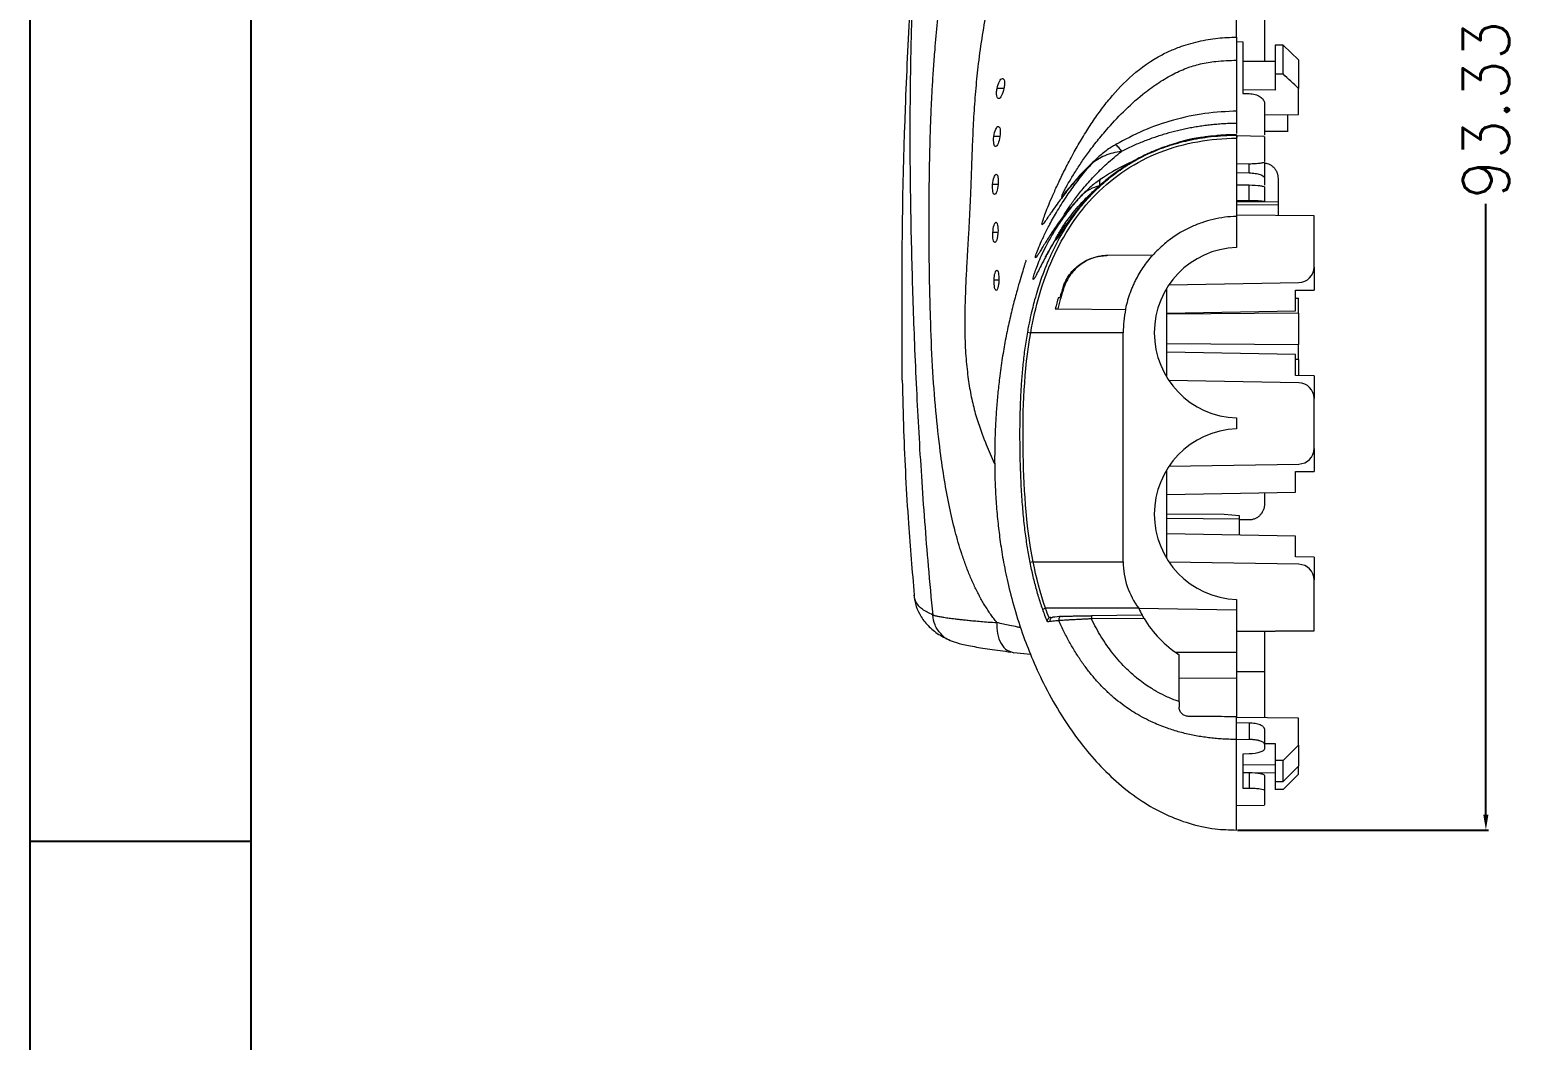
# Model space of a CAD drawing. Header units: inches. Extents: x 1424 to 4050, y 1126 to 1517.
# Drawn here: x 2415.6 to 2511.9, y 1308.5 to 1373.9 of the extents above; entities that cross this region are included whole.
import ezdxf

# ---------------------------------------------------------------- set-up
doc = ezdxf.new("R2010")
doc.units = ezdxf.units.IN
doc.header["$LTSCALE"] = 15
doc.styles.get("Standard").update_dxf_attribs({"font": 'txt', "bigfont": 'gbcbig.shx'})
doc.dimstyles.new('3', dxfattribs={"dimtxt": 3, "dimasz": 1, "dimexe": 0.18, "dimexo": 0.0625, "dimgap": 0.09, "dimtad": 0, "dimdsep": 46, "dimtxsty": 'Standard', "dimcen": 1, "dimclrd": 3, "dimclre": 3, "dimadec": 0, "dimazin": 2, "dimtfac": 1, "dimtofl": 0, "dimtmove": 0, "dimatfit": 3, "dimfxl": 1, "dimtolj": 1, "dimtzin": 0, "dimarcsym": 0})

# ---------------------------------------------------------------- blocks, each defined once
blk = doc.blocks.new('*D187')
at = {"color": 3, "lineweight": -2}
for p, q in [((2493.872, 1415.401), (2510.145, 1415.401)), ((2509.965, 1414.401), (2509.965, 1374.827)), ((2509.965, 1323.073), (2509.965, 1362.647)), ((2493.872, 1322.073), (2510.145, 1322.073))]:
    blk.add_line(p, q, dxfattribs=at)
at = {"color": 3}
for points in [[(2509.798, 1414.401), (2510.132, 1414.401), (2509.965, 1415.401)], [(2509.798, 1323.073), (2510.132, 1323.073), (2509.965, 1322.073)]]:
    blk.add_solid(points, dxfattribs=at)
at = {"layer": 'Defpoints', "color": 0}
for p in [(2493.809, 1415.401), (2509.965, 1415.401), (2493.809, 1322.073)]:
    blk.add_point(p, dxfattribs=at)
at = {"color": 0, "insert": (2509.965, 1368.737), "char_height": 3, "attachment_point": 5, "rotation": 90}
blk.add_mtext('\\A1;93.33', dxfattribs=at)

msp = doc.modelspace()

# ---------------------------------------------------------------- linework, layer by layer
for p, q in [((2415.629, 1517.014), (2415.629, 1125.657)), ((2429.951, 1507.696), (2429.951, 1134.975)), ((2429.951, 1321.335), (2415.629, 1321.335))]:
    msp.add_line(p, q)
at = {"color": 7, "linetype": 'Continuous', "lineweight": 15}
for p, q in [((2493.809, 1373.163), (2494.211, 1373.154)), ((2496.322, 1372.939), (2496.322, 1371.065)), ((2496.824, 1372.937), (2496.322, 1372.939)), ((2496.824, 1371.067), (2496.824, 1372.937)), ((2496.824, 1372.937), (2497.829, 1371.98)), ((2493.809, 1371.952), (2493.809, 1368.713)), ((2494.211, 1371.903), (2496.322, 1371.882)), ((2497.829, 1371.98), (2497.829, 1370.123)), ((2496.322, 1371.065), (2496.824, 1371.067)), ((2496.322, 1371.065), (2496.322, 1370.019)), ((2496.322, 1370.019), (2494.211, 1370.03)), ((2494.211, 1369.803), (2494.631, 1369.791)), ((2493.809, 1367.862), (2493.809, 1367.197)), ((2495.618, 1368.406), (2497.829, 1368.43)), ((2493.867, 1366.971), (2493.796, 1366.966)), ((2495.618, 1367.018), (2493.809, 1367.05)), ((2493.809, 1366.902), (2493.809, 1361.835)), ((2495.618, 1367.365), (2497.166, 1367.365)), ((2494.631, 1365.229), (2493.809, 1365.241)), ((2493.809, 1364.677), (2494.631, 1364.658)), ((2495.618, 1365.329), (2495.618, 1364.387)), ((2494.631, 1362.867), (2494.631, 1363.85)), ((2495.618, 1363.743), (2495.618, 1362.799)), ((2496.523, 1362.773), (2496.523, 1364.287)), ((2483.965, 1363.384), (2483.923, 1363.34)), ((2496.523, 1362.773), (2493.809, 1362.751)), ((2496.523, 1362.574), (2496.523, 1362.773)), ((2496.523, 1362.574), (2493.809, 1362.552)), ((2498.834, 1361.863), (2493.809, 1361.907)), ((2493.809, 1361.835), (2493.809, 1359.824)), ((2496.523, 1361.883), (2496.523, 1362.574)), ((2498.834, 1358.554), (2498.834, 1361.863)), ((2488.392, 1359.325), (2485.478, 1359.3)), ((2498.834, 1358.554), (2498.834, 1357.064)), ((2489.287, 1351.429), (2489.287, 1357.171)), ((2489.435, 1357.402), (2497.847, 1357.549)), ((2497.628, 1357.064), (2498.834, 1357.064)), ((2497.628, 1355.716), (2497.628, 1357.064)), ((2497.628, 1356.544), (2497.829, 1356.542)), ((2497.829, 1355.576), (2497.829, 1356.542)), ((2482.231, 1355.846), (2486.625, 1355.808)), ((2489.287, 1355.571), (2497.628, 1355.716)), ((2497.829, 1355.576), (2489.287, 1355.501)), ((2497.829, 1355.576), (2497.829, 1353.527)), ((2486.473, 1354.3), (2480.48, 1354.3)), ((2486.473, 1339.455), (2486.473, 1354.3)), ((2489.287, 1353.602), (2497.829, 1353.527)), ((2497.829, 1352.561), (2497.829, 1353.527)), ((2497.628, 1352.884), (2489.287, 1353.03)), ((2497.628, 1351.536), (2497.628, 1352.884)), ((2497.829, 1352.561), (2497.628, 1352.559)), ((2497.829, 1352.561), (2497.829, 1351.533)), ((2497.847, 1351.051), (2489.435, 1351.198)), ((2498.834, 1351.515), (2497.628, 1351.536)), ((2498.834, 1351.515), (2498.834, 1350.046)), ((2498.834, 1346.796), (2498.834, 1350.046)), ((2493.809, 1348.776), (2493.809, 1348.066)), ((2498.834, 1346.796), (2498.834, 1345.306)), ((2489.287, 1339.671), (2489.287, 1345.413)), ((2489.435, 1345.644), (2497.847, 1345.791)), ((2497.628, 1345.306), (2498.834, 1345.306)), ((2497.628, 1343.958), (2497.628, 1345.306)), ((2489.287, 1343.812), (2497.628, 1343.958)), ((2495.618, 1343.923), (2495.618, 1343.196)), ((2493.005, 1342.512), (2489.287, 1342.549)), ((2494.01, 1342.428), (2493.005, 1342.512)), ((2494.01, 1342.22), (2489.287, 1342.255)), ((2494.01, 1342.22), (2494.01, 1342.428)), ((2494.01, 1341.189), (2494.01, 1342.22)), ((2494.613, 1342.167), (2494.01, 1342.167)), ((2497.628, 1341.126), (2489.287, 1341.271)), ((2497.628, 1339.778), (2497.628, 1341.126)), ((2498.834, 1339.757), (2497.628, 1339.778)), ((2498.834, 1339.757), (2498.834, 1338.288)), ((2480.634, 1339.455), (2486.473, 1339.455)), ((2497.847, 1339.293), (2489.435, 1339.44)), ((2498.834, 1334.986), (2498.834, 1338.288)), ((2493.809, 1337.018), (2493.809, 1336.338)), ((2487.471, 1336.448), (2481.439, 1336.449)), ((2487.704, 1335.991), (2484.406, 1335.962)), ((2487.819, 1335.791), (2484.406, 1335.761)), ((2487.471, 1336.448), (2493.809, 1336.338)), ((2493.809, 1336.338), (2493.809, 1333.592)), ((2493.809, 1334.942), (2498.834, 1334.986)), ((2498.834, 1334.985), (2493.809, 1334.941)), ((2495.618, 1334.957), (2495.618, 1332.339)), ((2479.165, 1333.646), (2479.384, 1333.567)), ((2480.471, 1333.457), (2479.384, 1333.567)), ((2489.855, 1333.592), (2493.809, 1333.592)), ((2490.091, 1330.393), (2490.091, 1333.433)), ((2493.809, 1333.592), (2493.809, 1331.926)), ((2490.091, 1331.936), (2493.809, 1331.926)), ((2493.809, 1332.349), (2495.618, 1332.339)), ((2493.809, 1331.926), (2493.809, 1329.415)), ((2497.829, 1329.324), (2493.809, 1329.366)), ((2494.631, 1329.006), (2493.809, 1329.019)), ((2494.631, 1329.006), (2494.631, 1327.96)), ((2497.829, 1327.573), (2497.829, 1329.324)), ((2495.618, 1328.638), (2495.618, 1327.626)), ((2493.809, 1327.95), (2494.631, 1327.96)), ((2495.618, 1327.676), (2496.322, 1327.68)), ((2496.322, 1327.68), (2496.322, 1326.593)), ((2496.824, 1326.592), (2497.829, 1327.573)), ((2497.829, 1327.573), (2497.829, 1326.208)), ((2494.631, 1327.012), (2494.211, 1327.003)), ((2496.322, 1326.309), (2494.211, 1326.287)), ((2496.824, 1326.592), (2496.322, 1326.593)), ((2496.322, 1326.593), (2496.322, 1325.221)), ((2496.824, 1325.222), (2496.824, 1326.592)), ((2497.829, 1326.208), (2496.824, 1325.222)), ((2497.829, 1325.697), (2497.829, 1326.208)), ((2494.631, 1325.786), (2494.211, 1325.791)), ((2494.631, 1325.786), (2494.631, 1324.789)), ((2494.71, 1325.784), (2496.322, 1325.8)), ((2495.618, 1325.615), (2495.618, 1324.646)), ((2496.322, 1325.221), (2496.824, 1325.222)), ((2496.322, 1325.221), (2496.322, 1324.698)), ((2496.824, 1324.699), (2497.829, 1325.697)), ((2496.824, 1324.699), (2496.322, 1324.698)), ((2493.809, 1323.659), (2495.618, 1323.69))]:
    msp.add_line(p, q, dxfattribs=at)
at = {"color": 8, "linetype": 'Continuous', "lineweight": 15}
for p, q in [((2478.741, 1370.121), (2478.295, 1370.121)), ((2478.481, 1367.014), (2478.089, 1367.014)), ((2484.412, 1365.225), (2484.782, 1365.564)), ((2494.631, 1364.658), (2494.631, 1365.229)), ((2478.366, 1363.908), (2478.011, 1363.908)), ((2483.805, 1363.222), (2483.964, 1363.381)), ((2478.354, 1360.802), (2478.024, 1360.802)), ((2478.413, 1357.695), (2478.102, 1357.695))]:
    msp.add_line(p, q, dxfattribs=at)
at = {"color": 7, "linetype": 'Continuous', "lineweight": 15, "flags": 128}
for points in [[(2494.631, 1363.85), (2494.22, 1363.858), (2493.809, 1363.866)], [(2493.809, 1362.855), (2494.22, 1362.861), (2494.631, 1362.867)], [(2494.211, 1324.783), (2494.421, 1324.786), (2494.631, 1324.789)]]:
    msp.add_lwpolyline(points, dxfattribs=at)
at = {"color": 7, "linetype": 'Continuous', "lineweight": 15}
for centre, radius, start, end in [((2494.01, 1354.3), 5.528, 92.08394, 267.91606), ((2497.829, 1358.554), 1.005, 271, 0), ((2494.01, 1354.3), 7.538, 168.46304, 180), ((2487.136, 1392.15), 38.431, 259.73027, 260.02658), ((2497.829, 1350.046), 1.005, 0, 89), ((2494.01, 1342.542), 5.528, 92.08394, 267.91606), ((2497.829, 1346.796), 1.005, 271, 0), ((2488.108, 1301.297), 38.883, 101.0819, 101.37253), ((2497.829, 1338.288), 1.005, 0, 89), ((2481.916, 1335.661), 0.2, 90.94719, 202.21502), ((2482.488, 1335.719), 0.2, 91.16708, 203.50156), ((2489.935, 1335.861), 5.53, 178.95882, 181.04118), ((2494.01, 1339.484), 7.209, 204.90245, 208.94993), ((2494.01, 1339.484), 7.209, 210.81353, 237.06537)]:
    msp.add_arc(centre, radius, start, end, dxfattribs=at)
for points, knots in [([(2478.281, 1335.514), (2478.214, 1335.601), (2478.078, 1335.776), (2477.884, 1336.048), (2477.696, 1336.328), (2477.513, 1336.617), (2477.337, 1336.914), (2477.167, 1337.221), (2477.003, 1337.536), (2476.844, 1337.859), (2476.691, 1338.192), (2476.543, 1338.533), (2476.401, 1338.882), (2476.265, 1339.24), (2476.133, 1339.607), (2475.89, 1340.328), (2475.563, 1341.456), (2475.195, 1343.047), (2474.876, 1344.774), (2474.575, 1346.843), (2474.311, 1349.305), (2474.1, 1352.21), (2473.956, 1355.737), (2473.89, 1359.491), (2473.893, 1363.368), (2473.939, 1366.103), (2474.001, 1368.012), (2474.048, 1369.11), (2474.108, 1370.247), (2474.184, 1371.426), (2474.333, 1373.417), (2474.597, 1376.118), (2475.186, 1380.393), (2476.18, 1385.228), (2477.549, 1389.444), (2478.8, 1392.342), (2479.567, 1393.911), (2480.275, 1395.244), (2480.829, 1396.241), (2481.215, 1396.896), (2481.407, 1397.222)], [0, 0, 0, 0, 0.005689, 0.011425, 0.01721, 0.023047, 0.02894, 0.03489, 0.0409, 0.046974, 0.053113, 0.05932, 0.065597, 0.071948, 0.078374, 0.084877, 0.109456, 0.13568, 0.163616, 0.193314, 0.234733, 0.280099, 0.329678, 0.399432, 0.455331, 0.511231, 0.52776, 0.5449, 0.562652, 0.581024, 0.600021, 0.655748, 0.707151, 0.799961, 0.883378, 0.912063, 0.946921, 0.964689, 0.982383, 1, 1, 1, 1]), ([(2495.618, 1387.439), (2495.618, 1385.437), (2495.618, 1380.255), (2495.618, 1375.071), (2495.618, 1371.889)], [0, 0, 0, 0, 0.386358, 1, 1, 1, 1]), ([(2472.155, 1355.808), (2472.124, 1360.161), (2472.201, 1364.51), (2472.444, 1371.029), (2472.545, 1373.202), (2472.784, 1377.545), (2472.922, 1379.716), (2473.081, 1381.886)], [0, 0, 0, 0, 0.5, 0.5, 0.75, 0.75, 1, 1, 1, 1]), ([(2473.081, 1381.886), (2473.057, 1381.471), (2473.008, 1380.636), (2472.943, 1379.382), (2472.885, 1378.121), (2472.833, 1376.853), (2472.787, 1375.578), (2472.748, 1374.295), (2472.715, 1373.005), (2472.689, 1371.707), (2472.66, 1369.805), (2472.643, 1367.289), (2472.66, 1364.313), (2472.704, 1361.474), (2472.766, 1358.826), (2472.845, 1356.194), (2472.944, 1353.48), (2473.067, 1350.684), (2473.217, 1347.823), (2473.392, 1344.96), (2473.595, 1342.075), (2473.836, 1339.079), (2474.027, 1337.063), (2474.128, 1336.009)], [0, 0, 0, 0, 0.027549, 0.055287, 0.083202, 0.111292, 0.139559, 0.168002, 0.196623, 0.225422, 0.254397, 0.323203, 0.392706, 0.451786, 0.510487, 0.566296, 0.623237, 0.686375, 0.746913, 0.807542, 0.870442, 0.932253, 1, 1, 1, 1]), ([(2484.412, 1365.225), (2484.348, 1365.162), (2484.219, 1365.037), (2484.035, 1364.85), (2483.857, 1364.664), (2483.685, 1364.479), (2483.519, 1364.295), (2483.359, 1364.113), (2483.204, 1363.933), (2483.055, 1363.755), (2482.911, 1363.579), (2482.707, 1363.325), (2482.46, 1363.003), (2482.148, 1362.578), (2481.904, 1362.23), (2481.717, 1361.957), (2481.537, 1361.693), (2481.354, 1361.427), (2481.225, 1361.271), (2481.19, 1361.296), (2481.226, 1361.464), (2481.319, 1361.75), (2481.475, 1362.167), (2481.695, 1362.711), (2481.981, 1363.377), (2482.339, 1364.158), (2482.773, 1365.04), (2483.271, 1365.975), (2483.813, 1366.912), (2484.377, 1367.809), (2484.968, 1368.666), (2485.803, 1369.746), (2487.058, 1371.074), (2488.414, 1372.029), (2489.479, 1372.555), (2490.046, 1372.791), (2490.708, 1373.011), (2491.331, 1373.175), (2491.968, 1373.299), (2492.592, 1373.383), (2493.205, 1373.434), (2493.61, 1373.444), (2493.809, 1373.449)], [0, 0, 0, 0, 0.008926, 0.017826, 0.026708, 0.035579, 0.044446, 0.053314, 0.062189, 0.071079, 0.079988, 0.088922, 0.110376, 0.131359, 0.161706, 0.176825, 0.192534, 0.229077, 0.265678, 0.303313, 0.335882, 0.368602, 0.402564, 0.438175, 0.475399, 0.513651, 0.553069, 0.593733, 0.631052, 0.666406, 0.699392, 0.730298, 0.791486, 0.857882, 0.869844, 0.89276, 0.910157, 0.929329, 0.947603, 0.965497, 0.982983, 1, 1, 1, 1]), ([(2493.809, 1373.449), (2493.809, 1373.382), (2493.809, 1373.3), (2493.809, 1373.106), (2493.809, 1372.993), (2493.809, 1372.616), (2493.809, 1372.311), (2493.809, 1371.952)], [0, 0, 0, 0, 0.25, 0.25, 0.5, 0.5, 1, 1, 1, 1]), ([(2494.211, 1373.154), (2494.211, 1373.038), (2494.211, 1372.763), (2494.211, 1372.413), (2494.211, 1372.149), (2494.211, 1371.992), (2494.211, 1371.878), (2494.211, 1371.768), (2494.211, 1371.622), (2494.211, 1371.44), (2494.211, 1371.235), (2494.211, 1371.03), (2494.211, 1370.871), (2494.211, 1370.684), (2494.211, 1370.377), (2494.211, 1370.067), (2494.211, 1369.88), (2494.211, 1369.803)], [0.0099559, 0.0099559, 0.0099559, 0.0099559, 0.0328493, 0.0648737, 0.0808859, 0.088892, 0.0968981, 0.1064206, 0.1159431, 0.1254998, 0.1350564, 0.1446, 0.1493718, 0.1541436, 0.1628838, 0.171624, 0.1778342, 0.1778342, 0.1778342, 0.1778342]), ([(2478.295, 1370.121), (2478.328, 1370.297), (2478.385, 1370.463), (2478.514, 1370.698), (2478.585, 1370.768), (2478.704, 1370.779), (2478.752, 1370.717), (2478.779, 1370.535), (2478.781, 1370.461), (2478.77, 1370.297), (2478.758, 1370.209), (2478.741, 1370.121)], [0, 0, 0, 0, 0.25, 0.25, 0.5, 0.5, 0.75, 0.75, 0.875, 0.875, 1, 1, 1, 1]), ([(2478.741, 1370.121), (2478.706, 1369.945), (2478.65, 1369.78), (2478.529, 1369.544), (2478.463, 1369.472), (2478.351, 1369.463), (2478.303, 1369.527), (2478.269, 1369.708), (2478.264, 1369.782), (2478.269, 1369.945), (2478.279, 1370.033), (2478.295, 1370.121)], [0, 0, 0, 0, 0.25, 0.25, 0.5, 0.5, 0.75, 0.75, 0.875, 0.875, 1, 1, 1, 1]), ([(2494.631, 1369.791), (2494.765, 1369.787), (2494.897, 1369.766), (2495.139, 1369.696), (2495.248, 1369.647), (2495.427, 1369.531), (2495.498, 1369.464), (2495.593, 1369.323), (2495.618, 1369.249), (2495.618, 1369.176)], [0, 0, 0, 0, 0.25, 0.25, 0.5, 0.5, 0.75, 0.75, 1, 1, 1, 1]), ([(2497.829, 1368.43), (2497.829, 1368.58), (2497.829, 1368.863), (2497.829, 1369.221), (2497.829, 1369.494), (2497.83, 1369.667), (2497.828, 1369.813), (2497.83, 1369.954), (2497.829, 1370.063), (2497.829, 1370.123)], [0, 0, 0, 0, 0.266173, 0.499998, 0.632373, 0.749997, 0.806297, 0.892857, 1, 1, 1, 1]), ([(2493.859, 1368.658), (2493.159, 1368.625), (2491.767, 1368.559), (2489.729, 1368.111), (2487.776, 1367.446), (2486.572, 1366.804), (2485.973, 1366.484)], [0, 0, 0, 0, 0.254031, 0.505457, 0.754093, 1, 1, 1, 1]), ([(2493.809, 1368.642), (2493.809, 1368.639), (2493.809, 1368.632), (2493.809, 1368.387), (2493.809, 1368.042), (2493.809, 1367.862)], [0, 0, 0, 0, 0.2700138, 0.6191487, 1, 1, 1, 1]), ([(2495.618, 1369.176), (2495.618, 1368.788), (2495.618, 1368.005), (2495.618, 1367.372), (2495.618, 1367.14), (2495.618, 1367.118)], [0, 0, 0, 0, 0.4703558, 0.9483875, 1, 1, 1, 1]), ([(2478.089, 1367.014), (2478.112, 1367.19), (2478.157, 1367.358), (2478.262, 1367.594), (2478.323, 1367.664), (2478.426, 1367.671), (2478.468, 1367.607), (2478.508, 1367.365), (2478.504, 1367.19), (2478.481, 1367.014)], [0, 0, 0, 0, 0.25, 0.25, 0.5, 0.5, 0.75, 0.75, 1, 1, 1, 1]), ([(2493.809, 1367.862), (2493.678, 1367.859), (2493.415, 1367.855), (2493.023, 1367.836), (2492.633, 1367.809), (2492.245, 1367.774), (2491.86, 1367.73), (2491.478, 1367.677), (2491.099, 1367.617), (2490.723, 1367.548), (2490.35, 1367.471), (2489.856, 1367.357), (2489.242, 1367.193), (2488.51, 1366.962), (2487.782, 1366.694), (2487.059, 1366.392), (2486.589, 1366.161), (2486.352, 1366.045)], [0, 0, 0, 0, 0.050855, 0.101489, 0.151903, 0.202098, 0.252075, 0.301836, 0.351383, 0.400717, 0.449839, 0.498751, 0.596965, 0.696179, 0.796409, 0.897676, 1, 1, 1, 1]), ([(2497.126, 1367.365), (2497.126, 1367.397), (2497.126, 1367.459), (2497.126, 1367.866), (2497.126, 1368.258), (2497.126, 1368.422)], [0, 0, 0, 0, 0.367961, 0.735922, 1, 1, 1, 1]), ([(2478.481, 1367.014), (2478.457, 1366.839), (2478.414, 1366.671), (2478.316, 1366.434), (2478.26, 1366.364), (2478.16, 1366.359), (2478.116, 1366.424), (2478.069, 1366.665), (2478.067, 1366.839), (2478.089, 1367.014)], [0, 0, 0, 0, 0.25, 0.25, 0.5, 0.5, 0.75, 0.75, 1, 1, 1, 1]), ([(2480.284, 1354.335), (2480.309, 1354.473), (2480.377, 1354.849), (2480.525, 1355.555), (2480.77, 1356.546), (2481.154, 1357.803), (2481.697, 1359.188), (2482.375, 1360.53), (2483.106, 1361.682), (2483.832, 1362.623), (2484.441, 1363.29), (2484.927, 1363.761), (2485.31, 1364.104), (2485.718, 1364.439), (2486.152, 1364.764), (2486.612, 1365.078), (2487.101, 1365.378), (2487.619, 1365.662), (2488.167, 1365.929), (2488.748, 1366.175), (2489.362, 1366.398), (2490.011, 1366.596), (2490.696, 1366.766), (2491.419, 1366.905), (2492.18, 1367.01), (2492.981, 1367.081), (2493.529, 1367.095), (2493.809, 1367.102)], [0, 0, 0, 0, 0.020647, 0.056067, 0.106134, 0.170603, 0.249079, 0.324543, 0.391187, 0.449309, 0.499143, 0.523686, 0.548861, 0.574697, 0.601229, 0.628502, 0.656565, 0.685483, 0.715327, 0.746184, 0.778151, 0.811338, 0.845864, 0.881858, 0.91945, 0.958781, 1, 1, 1, 1]), ([(2480.48, 1354.3), (2480.773, 1355.959), (2481.218, 1357.568), (2482.585, 1360.627), (2483.511, 1362.055), (2485.881, 1364.454), (2487.296, 1365.39), (2489.658, 1366.308), (2490.47, 1366.529), (2492.121, 1366.82), (2492.962, 1366.892), (2493.809, 1366.902)], [0, 0, 0, 0, 0.25, 0.25, 0.5, 0.5, 0.75, 0.75, 0.875, 0.875, 1, 1, 1, 1]), ([(2493.809, 1367.13), (2493.695, 1367.128), (2493.468, 1367.124), (2493.13, 1367.11), (2492.796, 1367.089), (2492.348, 1367.051), (2491.783, 1366.985), (2490.876, 1366.835), (2489.793, 1366.572), (2488.631, 1366.161), (2487.636, 1365.702), (2486.853, 1365.259), (2486.224, 1364.847), (2485.74, 1364.495), (2485.321, 1364.16), (2484.952, 1363.842), (2484.722, 1363.626), (2484.609, 1363.52)], [0, 0, 0, 0, 0.033538, 0.066687, 0.09946, 0.131869, 0.198546, 0.266739, 0.401642, 0.525292, 0.628655, 0.7245, 0.791216, 0.852286, 0.903435, 0.952642, 1, 1, 1, 1]), ([(2491.905, 1366.98), (2491.854, 1366.977), (2491.064, 1366.925), (2489.599, 1366.531), (2487.652, 1365.755), (2486.028, 1364.762), (2485.167, 1364.013), (2484.772, 1363.669)], [0, 0, 0, 0, 0.018925, 0.293923, 0.556984, 0.796608, 1, 1, 1, 1]), ([(2493.809, 1367.102), (2493.809, 1367.101), (2493.809, 1367.079), (2493.809, 1367.006), (2493.809, 1366.954), (2493.809, 1366.902)], [0, 0, 0, 0, 0.5, 0.5, 1, 1, 1, 1]), ([(2495.618, 1366.967), (2495.618, 1366.984), (2495.618, 1367.028), (2495.618, 1366.852), (2495.618, 1366.409), (2495.618, 1365.79), (2495.618, 1365.486), (2495.618, 1365.391)], [0, 0, 0, 0, 0.11062, 0.2872538, 0.4637902, 0.8322844, 1, 1, 1, 1]), ([(2486.352, 1366.045), (2485.969, 1365.998), (2485.607, 1365.904), (2484.952, 1365.627), (2484.66, 1365.444), (2484.412, 1365.225)], [0, 0, 0, 0, 0.5, 0.5, 1, 1, 1, 1]), ([(2485.98, 1366.474), (2485.886, 1366.423), (2485.551, 1366.24), (2485.141, 1365.94), (2484.853, 1365.666), (2484.765, 1365.583)], [0, 0, 0, 0, 0.211427, 0.758423, 1, 1, 1, 1]), ([(2483.805, 1363.222), (2483.741, 1363.156), (2483.614, 1363.026), (2483.434, 1362.832), (2483.263, 1362.642), (2483.102, 1362.457), (2482.877, 1362.19), (2482.599, 1361.843), (2482.187, 1361.294), (2481.758, 1360.664), (2481.422, 1360.128), (2481.203, 1359.767), (2481.068, 1359.542), (2480.967, 1359.377), (2480.863, 1359.215), (2480.782, 1359.115), (2480.77, 1359.184), (2480.853, 1359.456), (2481.036, 1359.923), (2481.306, 1360.524), (2481.66, 1361.235), (2482.135, 1362.094), (2482.629, 1362.885), (2483.06, 1363.514), (2483.374, 1363.949), (2483.703, 1364.379), (2484.046, 1364.805), (2484.29, 1365.086), (2484.412, 1365.225)], [0, 0, 0, 0, 0.0136, 0.026868, 0.039812, 0.052444, 0.064774, 0.094983, 0.125055, 0.18371, 0.24148, 0.274865, 0.308196, 0.335381, 0.362272, 0.423543, 0.484492, 0.55111, 0.617495, 0.67446, 0.732358, 0.795984, 0.862609, 0.891138, 0.91908, 0.946494, 0.973444, 1, 1, 1, 1]), ([(2484.769, 1365.595), (2484.518, 1365.36), (2484.029, 1364.902), (2483.461, 1364.276), (2483.049, 1363.793), (2482.765, 1363.442), (2482.563, 1363.185), (2482.465, 1363.056), (2482.475, 1363.058), (2482.479, 1363.058)], [0, 0, 0, 0, 0.204434, 0.399252, 0.552679, 0.66653, 0.76255, 0.894718, 1, 1, 1, 1]), ([(2487.143, 1365.407), (2486.965, 1365.334), (2486.204, 1365.019), (2485.513, 1364.568), (2484.984, 1364.223)], [0, 0, 0, 0, 0.232832, 1, 1, 1, 1]), ([(2495.618, 1365.329), (2495.618, 1365.326), (2495.592, 1365.319), (2495.494, 1365.299), (2495.421, 1365.285), (2495.24, 1365.26), (2495.13, 1365.248), (2494.892, 1365.231), (2494.762, 1365.227), (2494.631, 1365.229)], [0, 0, 0, 0, 0.25, 0.25, 0.5, 0.5, 0.75, 0.75, 1, 1, 1, 1]), ([(2494.631, 1364.658), (2494.765, 1364.654), (2494.896, 1364.642), (2495.137, 1364.603), (2495.246, 1364.577), (2495.425, 1364.516), (2495.497, 1364.482), (2495.593, 1364.412), (2495.618, 1364.376), (2495.618, 1364.341)], [0, 0, 0, 0, 0.25, 0.25, 0.5, 0.5, 0.75, 0.75, 1, 1, 1, 1]), ([(2496.523, 1364.287), (2496.509, 1364.412), (2496.489, 1364.606), (2496.365, 1364.839), (2496.236, 1364.998), (2496.078, 1365.127), (2495.874, 1365.24), (2495.712, 1365.26), (2495.618, 1365.272)], [0, 0, 0, 0, 0.254794, 0.393109, 0.531792, 0.670109, 0.808793, 1, 1, 1, 1]), ([(2478.366, 1363.908), (2478.351, 1363.733), (2478.318, 1363.564), (2478.236, 1363.325), (2478.186, 1363.256), (2478.095, 1363.253), (2478.054, 1363.319), (2478.003, 1363.56), (2477.996, 1363.733), (2478.011, 1363.908)], [0, 0, 0, 0, 0.25, 0.25, 0.5, 0.5, 0.75, 0.75, 1, 1, 1, 1]), ([(2478.011, 1363.908), (2478.026, 1364.084), (2478.062, 1364.252), (2478.15, 1364.489), (2478.203, 1364.559), (2478.295, 1364.564), (2478.335, 1364.498), (2478.378, 1364.256), (2478.381, 1364.084), (2478.366, 1363.908)], [0, 0, 0, 0, 0.25, 0.25, 0.5, 0.5, 0.75, 0.75, 1, 1, 1, 1]), ([(2485.026, 1364.243), (2484.807, 1364.094), (2484.428, 1363.837), (2484.103, 1363.514), (2483.967, 1363.378)], [0, 0, 0, 0, 0.57955, 1, 1, 1, 1]), ([(2495.618, 1363.743), (2495.618, 1363.751), (2495.593, 1363.761), (2495.494, 1363.783), (2495.421, 1363.794), (2495.149, 1363.827), (2494.894, 1363.845), (2494.631, 1363.85)], [0, 0, 0, 0, 0.25, 0.25, 0.5, 0.5, 1, 1, 1, 1]), ([(2495.618, 1364.341), (2495.618, 1364.147), (2495.618, 1363.931), (2495.618, 1363.871), (2495.618, 1363.866)], [0, 0, 0, 0, 0.901212, 1, 1, 1, 1]), ([(2482.196, 1360.518), (2482.163, 1360.465), (2482.097, 1360.359), (2482.004, 1360.205), (2481.913, 1360.053), (2481.812, 1359.878), (2481.7, 1359.682), (2481.546, 1359.404), (2481.324, 1358.991), (2481.079, 1358.513), (2480.869, 1358.1), (2480.725, 1357.835), (2480.664, 1357.753), (2480.641, 1357.753), (2480.636, 1357.779), (2480.642, 1357.847), (2480.68, 1358.008), (2480.778, 1358.317), (2480.944, 1358.757), (2481.172, 1359.29), (2481.419, 1359.8), (2481.654, 1360.242), (2481.855, 1360.598), (2482.087, 1360.982), (2482.358, 1361.4), (2482.657, 1361.829), (2482.99, 1362.273), (2483.368, 1362.739), (2483.654, 1363.056), (2483.805, 1363.222)], [0, 0, 0, 0, 0.012966, 0.025947, 0.038953, 0.051994, 0.071956, 0.092333, 0.131402, 0.198112, 0.265436, 0.331785, 0.397446, 0.419275, 0.447295, 0.475539, 0.526655, 0.585216, 0.642593, 0.696229, 0.750121, 0.777855, 0.804923, 0.834293, 0.865127, 0.897679, 0.928764, 0.962518, 1, 1, 1, 1]), ([(2484.61, 1363.52), (2484.429, 1363.336), (2484.072, 1362.97), (2483.46, 1362.245), (2482.926, 1361.522), (2482.499, 1360.884), (2482.237, 1360.477), (2482.11, 1360.289), (2482.112, 1360.311), (2482.112, 1360.316)], [0, 0, 0, 0, 0.177086, 0.351415, 0.547151, 0.69097, 0.835599, 0.960111, 1, 1, 1, 1]), ([(2483.646, 1363.046), (2483.476, 1362.871), (2483.037, 1362.416), (2482.567, 1361.809), (2482.238, 1361.362), (2482.151, 1361.231), (2482.133, 1361.203)], [0, 0, 0, 0, 0.230168, 0.595919, 0.914834, 1, 1, 1, 1]), ([(2494.631, 1362.867), (2494.762, 1362.87), (2494.89, 1362.869), (2495.13, 1362.862), (2495.239, 1362.856), (2495.512, 1362.834), (2495.618, 1362.815), (2495.618, 1362.799)], [0, 0, 0, 0, 0.25, 0.25, 0.5, 0.5, 1, 1, 1, 1]), ([(2493.809, 1361.835), (2493.294, 1361.821), (2492.788, 1361.755), (2492.045, 1361.582), (2491.8, 1361.511), (2491.315, 1361.344), (2491.075, 1361.247), (2490.379, 1360.925), (2489.942, 1360.666), (2489.325, 1360.211), (2489.126, 1360.047), (2488.745, 1359.7), (2488.564, 1359.517), (2488.392, 1359.325)], [0, 0, 0, 0, 0.25, 0.25, 0.375, 0.375, 0.5, 0.5, 0.75, 0.75, 0.875, 0.875, 1, 1, 1, 1]), ([(2478.354, 1360.802), (2478.349, 1360.714), (2478.34, 1360.628), (2478.315, 1360.47), (2478.3, 1360.397), (2478.246, 1360.218), (2478.201, 1360.15), (2478.116, 1360.147), (2478.076, 1360.214), (2478.024, 1360.455), (2478.014, 1360.626), (2478.024, 1360.802)], [0, 0, 0, 0, 0.125, 0.125, 0.25, 0.25, 0.5, 0.5, 0.75, 0.75, 1, 1, 1, 1]), ([(2478.024, 1360.802), (2478.034, 1360.977), (2478.063, 1361.146), (2478.141, 1361.384), (2478.188, 1361.453), (2478.273, 1361.456), (2478.311, 1361.39), (2478.357, 1361.148), (2478.364, 1360.977), (2478.354, 1360.802)], [0, 0, 0, 0, 0.25, 0.25, 0.5, 0.5, 0.75, 0.75, 1, 1, 1, 1]), ([(2482.38, 1360.814), (2482.356, 1360.78), (2482.227, 1360.589), (2481.947, 1360.133), (2481.663, 1359.648), (2481.499, 1359.354), (2481.412, 1359.2), (2481.409, 1359.193), (2481.407, 1359.19)], [0, 0, 0, 0, 0.041829, 0.231037, 0.611954, 0.805171, 0.903615, 1, 1, 1, 1]), ([(2482.196, 1360.518), (2482.258, 1360.623), (2482.383, 1360.833), (2482.626, 1361.162), (2482.804, 1361.353), (2482.852, 1361.403)], [0, 0, 0, 0, 0.425429, 0.848299, 1, 1, 1, 1]), ([(2480.182, 1358.989), (2480.182, 1358.991), (2480.182, 1359.004), (2480.155, 1358.925), (2480.088, 1358.72), (2479.964, 1358.32), (2479.793, 1357.749), (2479.581, 1357.011), (2479.33, 1356.072), (2479.069, 1354.979), (2478.838, 1353.861), (2478.627, 1352.649), (2478.463, 1351.472), (2478.339, 1350.346), (2478.253, 1349.339), (2478.191, 1348.321), (2478.148, 1347.199), (2478.135, 1345.95), (2478.16, 1344.662), (2478.226, 1343.374), (2478.328, 1342.153), (2478.477, 1340.895), (2478.685, 1339.558), (2478.987, 1338.063), (2479.417, 1336.39), (2479.963, 1334.708), (2480.631, 1333.008), (2481.436, 1331.281), (2482.5, 1329.395), (2483.714, 1327.666), (2485.023, 1326.158), (2486.354, 1324.896), (2487.774, 1323.849), (2489.253, 1323.04), (2490.766, 1322.471), (2492.307, 1322.116), (2493.345, 1322.091), (2493.809, 1322.08)], [0, 0, 0, 0, 0.006986, 0.03578, 0.064117, 0.100819, 0.13693, 0.172865, 0.216111, 0.257754, 0.294887, 0.328482, 0.36348, 0.389365, 0.414312, 0.438203, 0.463351, 0.491091, 0.51949, 0.544417, 0.569066, 0.58992, 0.611725, 0.635739, 0.662492, 0.692478, 0.717823, 0.747324, 0.780947, 0.818372, 0.845275, 0.873643, 0.903485, 0.927003, 0.951816, 0.978462, 1, 1, 1, 1]), ([(2482.57, 1357.245), (2482.588, 1357.295), (2482.623, 1357.395), (2482.686, 1357.54), (2482.754, 1357.68), (2482.83, 1357.815), (2482.911, 1357.945), (2483.061, 1358.159), (2483.298, 1358.434), (2483.634, 1358.717), (2483.974, 1358.932), (2484.286, 1359.079), (2484.58, 1359.181), (2484.853, 1359.247), (2485.129, 1359.289), (2485.315, 1359.296), (2485.408, 1359.299)], [0, 0, 0, 0, 0.042871, 0.08512, 0.126847, 0.168151, 0.209126, 0.24986, 0.377587, 0.499771, 0.601158, 0.699984, 0.775953, 0.850946, 0.925452, 1, 1, 1, 1]), ([(2485.478, 1359.3), (2485.426, 1359.299), (2485.321, 1359.296), (2485.166, 1359.282), (2485.011, 1359.261), (2484.857, 1359.232), (2484.704, 1359.194), (2484.455, 1359.119), (2484.116, 1358.978), (2483.716, 1358.732), (2483.357, 1358.426), (2483.085, 1358.109), (2482.885, 1357.803), (2482.74, 1357.525), (2482.668, 1357.329), (2482.633, 1357.231)], [0, 0, 0, 0, 0.041659, 0.083216, 0.124783, 0.166473, 0.208407, 0.250706, 0.374723, 0.500387, 0.624915, 0.750107, 0.833654, 0.916643, 1, 1, 1, 1]), ([(2486.625, 1355.808), (2486.645, 1355.899), (2486.684, 1356.083), (2486.757, 1356.356), (2486.839, 1356.627), (2486.932, 1356.896), (2487.035, 1357.162), (2487.149, 1357.425), (2487.301, 1357.744), (2487.503, 1358.116), (2487.767, 1358.533), (2488.061, 1358.941), (2488.281, 1359.196), (2488.392, 1359.325)], [0, 0, 0, 0, 0.070575, 0.141426, 0.21256, 0.283981, 0.355696, 0.427711, 0.500032, 0.62197, 0.745975, 0.871997, 1, 1, 1, 1]), ([(2478.102, 1357.695), (2478.105, 1357.783), (2478.112, 1357.869), (2478.133, 1358.027), (2478.148, 1358.1), (2478.199, 1358.279), (2478.242, 1358.347), (2478.322, 1358.349), (2478.359, 1358.283), (2478.407, 1358.041), (2478.418, 1357.87), (2478.413, 1357.695)], [0, 0, 0, 0, 0.125, 0.125, 0.25, 0.25, 0.5, 0.5, 0.75, 0.75, 1, 1, 1, 1]), ([(2478.413, 1357.695), (2478.411, 1357.608), (2478.405, 1357.522), (2478.386, 1357.363), (2478.373, 1357.29), (2478.327, 1357.111), (2478.287, 1357.043), (2478.206, 1357.041), (2478.166, 1357.109), (2478.111, 1357.35), (2478.097, 1357.52), (2478.102, 1357.695)], [0, 0, 0, 0, 0.125, 0.125, 0.25, 0.25, 0.5, 0.5, 0.75, 0.75, 1, 1, 1, 1]), ([(2482.633, 1357.231), (2482.595, 1357.117), (2482.521, 1356.888), (2482.418, 1356.542), (2482.32, 1356.195), (2482.261, 1355.962), (2482.231, 1355.846)], [0, 0, 0, 0, 0.249909, 0.50023, 0.750431, 1, 1, 1, 1]), ([(2482.271, 1356.579), (2482.286, 1356.579), (2482.315, 1356.58), (2482.345, 1356.58), (2482.36, 1356.58)], [0, 0, 0, 0, 0.502444, 1, 1, 1, 1]), ([(2472.142, 1351.217), (2472.141, 1351.276), (2472.139, 1351.446), (2472.142, 1351.862), (2472.147, 1352.444), (2472.153, 1353.122), (2472.158, 1353.881), (2472.16, 1354.777), (2472.157, 1355.436), (2472.155, 1355.808)], [0, 0, 0, 0, 0.079644, 0.227058, 0.370355, 0.517803, 0.661173, 0.808702, 1, 1, 1, 1]), ([(2480.44, 1339.416), (2480.411, 1339.568), (2480.352, 1339.879), (2480.27, 1340.361), (2480.193, 1340.87), (2480.121, 1341.405), (2480.055, 1341.969), (2479.995, 1342.562), (2479.942, 1343.185), (2479.896, 1343.838), (2479.857, 1344.524), (2479.826, 1345.242), (2479.803, 1345.996), (2479.787, 1346.785), (2479.779, 1347.612), (2479.784, 1348.475), (2479.802, 1349.374), (2479.84, 1350.309), (2479.901, 1351.277), (2479.992, 1352.274), (2480.113, 1353.299), (2480.226, 1353.987), (2480.284, 1354.335)], [0, 0, 0, 0, 0.03092, 0.063503, 0.097798, 0.133852, 0.171722, 0.211464, 0.253142, 0.296828, 0.342609, 0.390582, 0.440848, 0.49352, 0.548669, 0.606284, 0.666333, 0.728777, 0.793531, 0.860437, 0.929321, 1, 1, 1, 1]), ([(2480.634, 1339.455), (2480.152, 1341.899), (2480.018, 1344.389), (2479.953, 1349.361), (2480.044, 1351.841), (2480.48, 1354.3)], [0, 0, 0, 0, 0.5, 0.5, 1, 1, 1, 1]), ([(2472.157, 1351.217), (2472.183, 1350.127), (2472.257, 1347.033), (2472.498, 1342.391), (2472.798, 1338.849), (2472.928, 1337.304)], [0, 0, 0, 0, 0.234551, 0.66609, 1, 1, 1, 1]), ([(2495.618, 1343.196), (2495.617, 1343.161), (2495.615, 1343.095), (2495.601, 1343.003), (2495.583, 1342.924), (2495.563, 1342.859), (2495.524, 1342.755), (2495.453, 1342.62), (2495.326, 1342.462), (2495.172, 1342.332), (2494.993, 1342.237), (2494.805, 1342.178), (2494.676, 1342.171), (2494.613, 1342.167)], [0, 0, 0, 0, 0.066224, 0.124652, 0.175284, 0.218117, 0.25315, 0.384482, 0.5023, 0.633034, 0.759427, 0.881677, 1, 1, 1, 1]), ([(2481.253, 1336.384), (2481.208, 1336.518), (2481.116, 1336.788), (2480.987, 1337.199), (2480.864, 1337.622), (2480.748, 1338.054), (2480.638, 1338.498), (2480.534, 1338.953), (2480.472, 1339.261), (2480.44, 1339.416)], [0, 0, 0, 0, 0.134854, 0.27215, 0.412017, 0.554591, 0.700012, 0.848431, 1, 1, 1, 1]), ([(2486.473, 1339.455), (2486.473, 1338.915), (2486.56, 1338.378), (2486.9, 1337.355), (2487.148, 1336.881), (2487.471, 1336.448)], [0, 0, 0, 0, 0.5, 0.5, 1, 1, 1, 1]), ([(2472.918, 1337.304), (2472.942, 1337.111), (2472.998, 1336.667), (2473.274, 1336.022), (2473.742, 1335.37), (2474.402, 1334.787), (2474.975, 1334.504), (2475.265, 1334.361)], [0, 0, 0, 0, 0.1429309, 0.329436, 0.5373926, 0.7663108, 1, 1, 1, 1]), ([(2474.128, 1336.009), (2474.15, 1336.002), (2474.194, 1335.989), (2474.274, 1335.969), (2474.365, 1335.948), (2474.469, 1335.927), (2474.585, 1335.905), (2474.715, 1335.882), (2474.858, 1335.859), (2475.016, 1335.835), (2475.188, 1335.811), (2475.374, 1335.787), (2475.584, 1335.761), (2475.824, 1335.733), (2476.107, 1335.702), (2476.435, 1335.668), (2476.814, 1335.632), (2477.247, 1335.594), (2477.736, 1335.554), (2478.096, 1335.528), (2478.281, 1335.514)], [0, 0, 0, 0, 0.041188, 0.083211, 0.126065, 0.169742, 0.214237, 0.25954, 0.305638, 0.352521, 0.400171, 0.448572, 0.497706, 0.552925, 0.613752, 0.68016, 0.752096, 0.829474, 0.912166, 1, 1, 1, 1]), ([(2481.253, 1336.384), (2481.26, 1336.386), (2481.282, 1336.394), (2481.352, 1336.418), (2481.398, 1336.434), (2481.439, 1336.448)], [0, 0, 0, 0, 0.5, 0.5, 1, 1, 1, 1]), ([(2481.559, 1335.567), (2481.557, 1335.574), (2481.554, 1335.594), (2481.553, 1335.627), (2481.559, 1335.663), (2481.572, 1335.703), (2481.594, 1335.744), (2481.629, 1335.787), (2481.658, 1335.807), (2481.672, 1335.816)], [0, 0, 0, 0, 0.085544, 0.249712, 0.389932, 0.499533, 0.691902, 0.858435, 1, 1, 1, 1]), ([(2481.775, 1335.845), (2481.798, 1335.848), (2481.843, 1335.853), (2481.889, 1335.858), (2481.912, 1335.861)], [0, 0, 0, 0, 0.5005022, 1, 1, 1, 1]), ([(2484.406, 1335.761), (2484.354, 1335.758), (2484.254, 1335.753), (2484.112, 1335.746), (2483.985, 1335.739), (2483.874, 1335.734), (2483.78, 1335.729), (2483.604, 1335.721), (2483.357, 1335.707), (2483.05, 1335.691), (2482.786, 1335.675), (2482.588, 1335.663), (2482.452, 1335.653), (2482.36, 1335.645), (2482.323, 1335.641), (2482.305, 1335.639)], [0, 0, 0, 0, 0.054435, 0.104235, 0.149023, 0.188491, 0.222392, 0.250538, 0.381255, 0.50037, 0.628217, 0.750198, 0.83469, 0.918116, 1, 1, 1, 1]), ([(2482.484, 1335.919), (2482.494, 1335.92), (2482.513, 1335.922), (2482.554, 1335.924), (2482.604, 1335.927), (2482.663, 1335.929), (2482.765, 1335.933), (2482.928, 1335.938), (2483.175, 1335.944), (2483.455, 1335.949), (2483.725, 1335.954), (2483.971, 1335.957), (2484.187, 1335.96), (2484.333, 1335.961), (2484.406, 1335.962)], [0, 0, 0, 0, 0.049974, 0.099655, 0.149339, 0.199323, 0.249899, 0.374092, 0.499718, 0.62393, 0.749547, 0.83277, 0.915973, 1, 1, 1, 1]), ([(2490.091, 1330.393), (2490.002, 1330.425), (2489.808, 1330.495), (2489.496, 1330.623), (2489.081, 1330.811), (2488.669, 1331.027), (2488.25, 1331.278), (2487.87, 1331.528), (2487.437, 1331.849), (2487.045, 1332.179), (2486.64, 1332.56), (2486.243, 1332.977), (2485.813, 1333.492), (2485.414, 1334.031), (2485.047, 1334.591), (2484.709, 1335.166), (2484.507, 1335.563), (2484.406, 1335.761)], [0, 0, 0, 0, 0.035283, 0.0772, 0.125727, 0.205537, 0.250901, 0.308332, 0.375626, 0.451996, 0.499946, 0.58336, 0.666938, 0.750593, 0.833873, 0.916938, 1, 1, 1, 1]), ([(2487.819, 1335.791), (2487.789, 1335.841), (2487.761, 1335.89), (2487.717, 1335.966), (2487.703, 1335.992), (2487.704, 1335.991)], [0, 0, 0, 0, 0.5, 0.5, 1, 1, 1, 1]), ([(2482.305, 1335.639), (2482.24, 1335.634), (2482.106, 1335.622), (2481.914, 1335.604), (2481.792, 1335.591), (2481.73, 1335.585)], [0, 0, 0, 0, 0.322358, 0.655661, 1, 1, 1, 1]), ([(2493.809, 1327.944), (2493.678, 1327.946), (2493.414, 1327.949), (2493.016, 1327.967), (2492.614, 1327.994), (2492.207, 1328.033), (2491.796, 1328.083), (2491.383, 1328.146), (2490.968, 1328.223), (2490.551, 1328.314), (2490.003, 1328.453), (2489.278, 1328.677), (2488.312, 1329.063), (2487.473, 1329.504), (2486.77, 1329.954), (2486.256, 1330.327), (2485.732, 1330.76), (2485.227, 1331.234), (2484.741, 1331.747), (2484.276, 1332.301), (2483.833, 1332.893), (2483.413, 1333.524), (2483.016, 1334.193), (2482.641, 1334.898), (2482.418, 1335.39), (2482.305, 1335.639)], [0, 0, 0, 0, 0.026618, 0.05362, 0.08098, 0.108678, 0.136696, 0.165022, 0.193648, 0.222574, 0.251802, 0.30878, 0.37674, 0.463159, 0.501243, 0.546509, 0.592522, 0.639403, 0.687266, 0.736207, 0.786312, 0.837645, 0.890281, 0.944352, 1, 1, 1, 1]), ([(2475.265, 1334.355), (2475.432, 1334.294), (2475.766, 1334.174), (2476.657, 1333.983), (2477.779, 1333.794), (2478.721, 1333.672), (2479.191, 1333.611)], [0, 0, 0, 0, 0.252145, 0.502834, 0.752112, 1, 1, 1, 1]), ([(2495.618, 1332.339), (2495.618, 1331.875), (2495.618, 1330.946), (2495.618, 1329.916), (2495.618, 1329.441), (2495.618, 1329.347)], [0, 0, 0, 0, 0.44503, 0.889928, 1, 1, 1, 1]), ([(2490.688, 1329.442), (2490.609, 1329.443), (2490.53, 1329.459), (2490.384, 1329.522), (2490.318, 1329.567), (2490.154, 1329.734), (2490.091, 1329.887), (2490.091, 1330.045)], [0, 0, 0, 0, 0.25, 0.25, 0.5, 0.5, 1, 1, 1, 1]), ([(2493.809, 1329.415), (2493.288, 1329.42), (2492.768, 1329.424), (2491.727, 1329.433), (2491.207, 1329.438), (2490.688, 1329.442)], [0, 0, 0, 0, 0.5, 0.5, 1, 1, 1, 1]), ([(2493.809, 1327.944), (2493.809, 1328.01), (2493.809, 1328.093), (2493.809, 1328.291), (2493.809, 1328.407), (2493.809, 1328.661), (2493.809, 1328.801), (2493.809, 1329.098), (2493.809, 1329.253), (2493.809, 1329.415)], [0, 0, 0, 0, 0.25, 0.25, 0.5, 0.5, 0.75, 0.75, 1, 1, 1, 1]), ([(2495.618, 1328.638), (2495.618, 1328.683), (2495.594, 1328.727), (2495.499, 1328.812), (2495.43, 1328.852), (2495.25, 1328.921), (2495.141, 1328.95), (2494.899, 1328.992), (2494.766, 1329.004), (2494.631, 1329.006)], [0, 0, 0, 0, 0.25, 0.25, 0.5, 0.5, 0.75, 0.75, 1, 1, 1, 1]), ([(2493.809, 1322.073), (2493.809, 1322.084), (2493.809, 1322.109), (2493.809, 1322.592), (2493.809, 1323.453), (2493.809, 1324.668), (2493.809, 1326.134), (2493.809, 1327.34), (2493.809, 1327.944)], [0, 0, 0, 0, 0.147, 0.329904, 0.512497, 0.694472, 0.847251, 1, 1, 1, 1]), ([(2494.631, 1327.96), (2494.662, 1327.96), (2494.725, 1327.96), (2494.82, 1327.956), (2494.914, 1327.949), (2495.007, 1327.938), (2495.097, 1327.924), (2495.184, 1327.907), (2495.266, 1327.886), (2495.361, 1327.856), (2495.463, 1327.812), (2495.546, 1327.758), (2495.606, 1327.694), (2495.613, 1327.651), (2495.618, 1327.626)], [0, 0, 0, 0, 0.0587095, 0.1183992, 0.1791394, 0.2409969, 0.3040348, 0.3683128, 0.4338872, 0.5008109, 0.618282, 0.7503717, 0.8540129, 1, 1, 1, 1]), ([(2495.618, 1327.334), (2495.618, 1327.293), (2495.593, 1327.253), (2495.494, 1327.178), (2495.422, 1327.144), (2495.149, 1327.056), (2494.894, 1327.018), (2494.631, 1327.012)], [0, 0, 0, 0, 0.25, 0.25, 0.5, 0.5, 1, 1, 1, 1]), ([(2495.618, 1327.626), (2495.618, 1327.576), (2495.618, 1327.478), (2495.618, 1327.382), (2495.618, 1327.334)], [0, 0, 0, 0, 0.499071, 1, 1, 1, 1]), ([(2494.211, 1327.003), (2494.211, 1326.494), (2494.211, 1325.659), (2494.211, 1325.032), (2494.211, 1324.783)], [0.0437719, 0.0437719, 0.0437719, 0.0437719, 0.101698, 0.1527261, 0.1527261, 0.1527261, 0.1527261]), ([(2495.618, 1325.615), (2495.618, 1325.635), (2495.593, 1325.656), (2495.495, 1325.695), (2495.423, 1325.713), (2495.151, 1325.761), (2494.895, 1325.783), (2494.631, 1325.786)], [0, 0, 0, 0, 0.25, 0.25, 0.5, 0.5, 1, 1, 1, 1]), ([(2494.631, 1324.789), (2494.763, 1324.791), (2494.892, 1324.788), (2495.132, 1324.775), (2495.241, 1324.765), (2495.513, 1324.725), (2495.618, 1324.686), (2495.618, 1324.646)], [0, 0, 0, 0, 0.25, 0.25, 0.5, 0.5, 1, 1, 1, 1]), ([(2495.618, 1324.646), (2495.618, 1324.442), (2495.618, 1324.037), (2495.618, 1323.738), (2495.618, 1323.716), (2495.618, 1323.706)], [0, 0, 0, 0, 0.357673, 0.706593, 1, 1, 1, 1])]:
    msp.add_open_spline(points, degree=3, knots=knots, dxfattribs=at)
at = {"color": 8, "linetype": 'Continuous', "lineweight": 15}
for points, knots in [([(2483.792, 1389.823), (2483.467, 1389.446), (2482.8, 1388.673), (2481.892, 1387.34), (2481.01, 1385.776), (2480.365, 1384.383), (2479.896, 1383.238), (2479.594, 1382.442), (2479.273, 1381.529), (2479.045, 1380.822), (2478.893, 1380.328), (2478.834, 1380.132), (2478.774, 1379.93), (2478.714, 1379.723), (2478.673, 1379.583), (2478.653, 1379.51), (2478.65, 1379.503), (2478.643, 1379.476), (2478.614, 1379.375), (2478.399, 1378.607), (2478.05, 1377.248), (2477.645, 1375.371), (2477.32, 1373.554), (2477.08, 1371.819), (2476.907, 1370.122), (2476.788, 1368.499), (2476.706, 1366.905), (2476.655, 1365.534), (2476.618, 1364.385), (2476.583, 1363.441), (2476.544, 1362.525), (2476.498, 1361.642), (2476.444, 1360.724), (2476.391, 1359.827), (2476.332, 1358.793), (2476.274, 1357.645), (2476.226, 1356.447), (2476.201, 1355.35), (2476.202, 1354.418), (2476.227, 1353.561), (2476.27, 1352.801), (2476.331, 1352.102), (2476.431, 1351.264), (2476.586, 1350.278), (2476.842, 1349.185), (2477.112, 1348.334), (2477.322, 1347.755), (2477.431, 1347.47), (2477.484, 1347.336), (2477.508, 1347.275), (2477.519, 1347.248), (2477.524, 1347.235), (2477.526, 1347.23), (2477.527, 1347.227), (2477.528, 1347.226), (2477.528, 1347.226), (2477.528, 1347.225), (2477.53, 1347.221), (2477.535, 1347.207), (2477.558, 1347.151), (2477.745, 1346.692), (2477.939, 1346.235), (2478.136, 1345.814), (2478.145, 1345.796)], [0, 0, 0, 0, 0.031974, 0.06566, 0.103252, 0.147001, 0.164066, 0.182771, 0.2017, 0.226305, 0.23059, 0.234989, 0.239502, 0.24413, 0.248871, 0.248888, 0.249015, 0.249365, 0.250685, 0.255812, 0.300715, 0.341027, 0.379507, 0.419705, 0.454341, 0.49023, 0.52573, 0.558482, 0.579621, 0.600401, 0.619524, 0.638633, 0.657166, 0.678506, 0.696241, 0.723645, 0.752242, 0.773196, 0.793956, 0.812047, 0.828314, 0.843087, 0.857707, 0.883793, 0.909515, 0.935486, 0.948873, 0.955416, 0.958421, 0.959767, 0.960364, 0.960627, 0.960744, 0.960835, 0.960835, 0.960841, 0.960856, 0.960913, 0.961134, 0.962011, 0.965493, 0.998562, 1, 1, 1, 1]), ([(2482.51, 1363.112), (2482.504, 1363.123), (2482.492, 1363.146), (2482.555, 1363.305), (2482.684, 1363.569), (2482.905, 1363.971), (2483.234, 1364.524), (2483.649, 1365.172), (2484.144, 1365.886), (2484.712, 1366.643), (2485.47, 1367.565), (2486.458, 1368.628), (2487.574, 1369.64), (2488.647, 1370.438), (2489.591, 1371.01), (2490.529, 1371.448), (2491.487, 1371.737), (2492.578, 1371.91), (2493.363, 1371.937), (2493.809, 1371.952)], [0, 0, 0, 0, 0.039649, 0.081085, 0.123973, 0.178393, 0.23607, 0.29729, 0.355045, 0.414968, 0.477263, 0.569104, 0.661193, 0.722147, 0.780724, 0.832657, 0.880801, 0.932194, 1, 1, 1, 1]), ([(2482.588, 1361.83), (2482.598, 1361.847), (2482.669, 1361.978), (2482.908, 1362.355), (2483.319, 1362.947), (2483.876, 1363.658), (2484.573, 1364.439), (2485.393, 1365.259), (2486.032, 1365.782), (2486.352, 1366.045)], [0, 0, 0, 0, 0.023691, 0.175954, 0.32841, 0.484656, 0.652672, 0.82567, 1, 1, 1, 1]), ([(2485.985, 1366.464), (2485.991, 1366.472), (2486.003, 1366.486), (2486.082, 1366.402), (2486.19, 1366.271), (2486.295, 1366.125), (2486.352, 1366.045)], [0, 0, 0, 0, 0.242437, 0.484555, 0.719176, 1, 1, 1, 1]), ([(2482.075, 1360.338), (2482.081, 1360.353), (2482.113, 1360.426), (2482.243, 1360.66), (2482.499, 1361.087), (2482.865, 1361.627), (2483.346, 1362.233), (2483.799, 1362.746), (2484.326, 1363.287), (2484.731, 1363.64), (2484.934, 1363.817)], [0, 0, 0, 0, 0.031569, 0.145903, 0.254724, 0.474882, 0.592539, 0.719793, 0.859717, 1, 1, 1, 1]), ([(2485.032, 1364.25), (2485.019, 1364.243), (2484.984, 1364.224), (2484.948, 1364.16), (2484.925, 1364.064), (2484.92, 1363.951), (2484.93, 1363.86), (2484.934, 1363.817)], [0, 0, 0, 0, 0.129838, 0.372218, 0.598043, 0.807298, 1, 1, 1, 1]), ([(2474.128, 1336.009), (2473.89, 1336.127), (2473.418, 1336.361), (2473.021, 1336.796), (2472.951, 1337.138), (2472.918, 1337.303)], [0, 0, 0, 0, 0.344993, 0.685577, 1, 1, 1, 1]), ([(2475.267, 1334.361), (2475.254, 1334.365), (2475.017, 1334.43), (2474.645, 1334.768), (2474.24, 1335.332), (2474.164, 1335.788), (2474.128, 1336.009)], [0, 0, 0, 0, 0.019672, 0.35295, 0.686227, 1, 1, 1, 1]), ([(2479.831, 1335.183), (2479.758, 1335.199), (2479.515, 1335.252), (2479.141, 1335.332), (2478.697, 1335.426), (2478.422, 1335.484), (2478.28, 1335.514)], [0, 0, 0, 0, 0.136199, 0.454375, 0.717733, 1, 1, 1, 1]), ([(2478.28, 1335.514), (2478.285, 1335.273), (2478.293, 1334.774), (2478.537, 1334.138), (2478.851, 1333.734), (2479.089, 1333.668), (2479.165, 1333.646)], [0, 0, 0, 0, 0.273639, 0.567674, 0.861713, 1, 1, 1, 1])]:
    msp.add_open_spline(points, degree=3, knots=knots, dxfattribs=at)
at = {"color": 7, "linetype": 'Continuous', "lineweight": 15}
for points in [[(2493.809, 1373.449), (2493.809, 1374.016), (2493.809, 1374.618), (2493.809, 1375.25)], [(2497.829, 1370.123), (2497.494, 1370.438), (2497.159, 1370.753), (2496.824, 1371.067)], [(2493.809, 1367.102), (2493.809, 1367.113), (2493.809, 1367.122), (2493.809, 1367.13)], [(2484.934, 1363.817), (2484.488, 1363.708), (2484.101, 1363.505), (2483.805, 1363.222)], [(2495.595, 1364.376), (2495.61, 1364.381), (2495.618, 1364.385), (2495.618, 1364.387)], [(2482.106, 1360.331), (2482.12, 1360.368), (2482.15, 1360.431), (2482.196, 1360.518)], [(2485.478, 1359.3), (2485.454, 1359.3), (2485.43, 1359.299), (2485.408, 1359.299)], [(2482.57, 1357.245), (2482.496, 1357.026), (2482.426, 1356.804), (2482.36, 1356.58)], [(2482.633, 1357.231), (2482.611, 1357.236), (2482.59, 1357.24), (2482.57, 1357.245)], [(2482.271, 1356.579), (2482.199, 1356.338), (2482.131, 1356.094), (2482.067, 1355.848)], [(2482.067, 1355.848), (2482.118, 1355.847), (2482.172, 1355.847), (2482.231, 1355.846)], [(2481.439, 1336.448), (2481.098, 1337.429), (2480.834, 1338.436), (2480.634, 1339.455)], [(2481.559, 1335.567), (2481.451, 1335.837), (2481.349, 1336.11), (2481.253, 1336.384)], [(2481.672, 1335.816), (2481.591, 1336.026), (2481.513, 1336.237), (2481.439, 1336.449)], [(2481.775, 1335.845), (2481.739, 1335.845), (2481.703, 1335.835), (2481.672, 1335.816)], [(2482.484, 1335.919), (2482.279, 1335.899), (2482.089, 1335.88), (2481.912, 1335.861)], [(2481.73, 1335.585), (2481.671, 1335.58), (2481.614, 1335.574), (2481.559, 1335.567)], [(2490.091, 1330.393), (2490.091, 1330.276), (2490.091, 1330.16), (2490.091, 1330.045)]]:
    msp.add_open_spline(points, degree=3, dxfattribs=at)

# ---------------------------------------------------------------- dimensions: what is measured, and where the dimension line sits
dim = msp.add_linear_dim(base=(2509.965, 1415.401), p1=(2493.809, 1322.073), p2=(2493.809, 1415.401), angle=90, dimstyle='3')
dim.commit()
dim.dimension.update_dxf_attribs({"geometry": '*D187', "text_midpoint": (2509.965, 1368.737)})

doc.saveas('drawing.dxf')
